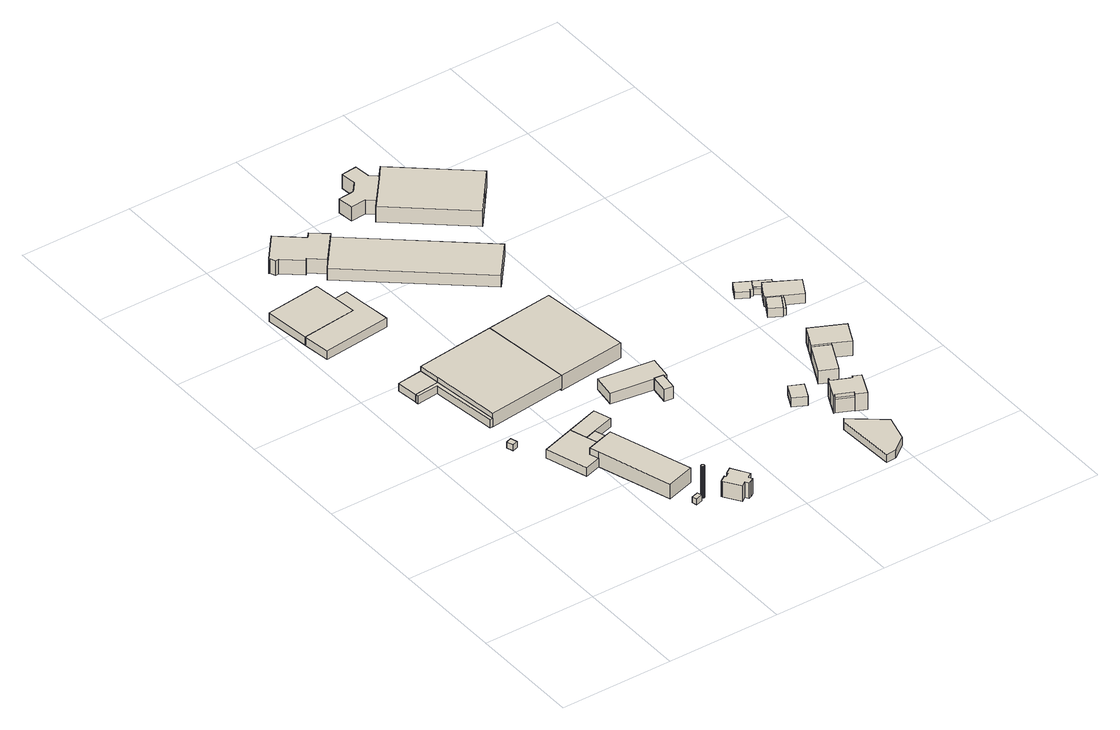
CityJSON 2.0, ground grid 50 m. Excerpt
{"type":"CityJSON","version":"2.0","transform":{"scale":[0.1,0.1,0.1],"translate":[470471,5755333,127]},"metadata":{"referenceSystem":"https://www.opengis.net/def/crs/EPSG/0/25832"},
"CityObjects":{
"building1":{"type":"Building","attributes":{"Gemeindeschluessel":"05711000","BezugspunktDach":"2000","function":"31001_2523","measuredHeight":2.87},"address":[{"country":"Germany","locality":"Bielefeld","thoroughfareNumber":"11","thoroughfareName":"Hansestraße"}],"geometry":[{"type":"Solid","lod":"1","boundaries":[[[[0,1,2,3]],[[4,5,6,7]],[[4,7,3,2]],[[5,4,2,1]],[[6,5,1,0]],[[7,6,0,3]]]]}]},
"building2":{"type":"Building","attributes":{"Gemeindeschluessel":"05711000","BezugspunktDach":"2000","function":"51009_1610","measuredHeight":3.73},"address":[{"country":"Germany"}],"geometry":[{"type":"Solid","lod":"1","boundaries":[[[[8,9,10,11,12,13]],[[14,15,16,17,18,19]],[[14,19,13,12]],[[15,14,12,11]],[[16,15,11,10]],[[17,16,10,9]],[[18,17,9,8]],[[19,18,8,13]]]]}]},
"building3":{"type":"Building","attributes":{"Gemeindeschluessel":"05711000","BezugspunktDach":"2000","function":"31001_2010","measuredHeight":3.71},"address":[{"country":"Germany","locality":"Bielefeld","thoroughfareNumber":"9","thoroughfareName":"Hansestraße"}],"geometry":[{"type":"Solid","lod":"1","boundaries":[[[[20,21,8,13]],[[22,23,24,25]],[[22,25,13,8]],[[23,22,8,21]],[[24,23,21,20]],[[25,24,20,13]]]]}]},
"building4":{"type":"Building","attributes":{"Gemeindeschluessel":"05711000","BezugspunktDach":"2000","function":"31001_2010","measuredHeight":3.96},"address":[{"country":"Germany","locality":"Bielefeld","thoroughfareNumber":"11","thoroughfareName":"Hansestraße"}],"geometry":[{"type":"Solid","lod":"1","boundaries":[[[[26,27,28,29,30,31,32]],[[33,34,35,36,37,38,39]],[[33,39,32,31]],[[34,33,31,30]],[[35,34,30,29]],[[36,35,29,28]],[[37,36,28,27]],[[38,37,27,26]],[[39,38,26,32]]]]}]},
"building5":{"type":"Building","attributes":{"Gemeindeschluessel":"05711000","BezugspunktDach":"2000","function":"31001_9998","measuredHeight":2.71},"address":[{"country":"Germany","locality":"Bielefeld","thoroughfareNumber":"11","thoroughfareName":"Hansestraße"}],"geometry":[{"type":"Solid","lod":"1","boundaries":[[[[40,41,42,43]],[[44,45,46,47]],[[44,47,43,42]],[[45,44,42,41]],[[46,45,41,40]],[[47,46,40,43]]]]}]},
"building6":{"type":"Building","attributes":{"Gemeindeschluessel":"05711000","BezugspunktDach":"2000","function":"31001_2100","measuredHeight":4.08},"address":[{"country":"Germany","locality":"Bielefeld","thoroughfareNumber":"5","thoroughfareName":"Hansestraße"}],"geometry":[{"type":"Solid","lod":"1","boundaries":[[[[48,49,50,51,52]],[[53,54,55,56,57]],[[53,57,52,51]],[[54,53,51,50]],[[55,54,50,49]],[[56,55,49,48]],[[57,56,48,52]]]]}]},
"building7":{"type":"Building","attributes":{"Gemeindeschluessel":"05711000","BezugspunktDach":"2000","function":"31001_2100","measuredHeight":4.19},"address":[{"country":"Germany","locality":"Bielefeld","thoroughfareNumber":"5","thoroughfareName":"Hansestraße"}],"geometry":[{"type":"Solid","lod":"1","boundaries":[[[[58,59,48,52,51,60,61]],[[62,63,64,65,66,67,68]],[[62,68,61,60]],[[63,62,60,51]],[[64,63,51,52]],[[65,64,52,48]],[[66,65,48,59]],[[67,66,59,58]],[[68,67,58,61]]]]}]},
"building8":{"type":"Building","attributes":{"Gemeindeschluessel":"05711000","BezugspunktDach":"2000","function":"31001_2010","measuredHeight":7.01},"address":[{"country":"Germany","locality":"Bielefeld","thoroughfareNumber":"11","thoroughfareName":"Hansestraße"}],"geometry":[{"type":"Solid","lod":"1","boundaries":[[[[69,70,71,72,73,74]],[[75,39,38,37,76,77]],[[75,77,74,73]],[[39,75,73,72]],[[38,39,72,71]],[[37,38,71,70]],[[76,37,70,69]],[[77,76,69,74]]]]}]},
"building9":{"type":"Building","attributes":{"Gemeindeschluessel":"05711000","BezugspunktDach":"2100","function":"51002_1260","measuredHeight":15},"address":[{"country":"Germany"}],"geometry":[{"type":"Solid","lod":"1","boundaries":[[[[78,79,80,81,82,83,84,85,86,87,88,89,90,91,92,93,94,95,96,97,98,99,100,101,102,103,104,105,106,107]],[[108,109,110,111,112,113,114,115,116,117,118,119,120,121,122,123,124,125,126,127,128,129,130,131,132,133,134,135,136,137]],[[108,137,107,106]],[[109,108,106,105]],[[110,109,105,104]],[[111,110,104,103]],[[112,111,103,102]],[[113,112,102,101]],[[114,113,101,100]],[[115,114,100,99]],[[116,115,99,98]],[[117,116,98,97]],[[118,117,97,96]],[[119,118,96,95]],[[120,119,95,94]],[[121,120,94,93]],[[122,121,93,92]],[[123,122,92,91]],[[124,123,91,90]],[[125,124,90,89]],[[126,125,89,88]],[[127,126,88,87]],[[128,127,87,86]],[[129,128,86,85]],[[130,129,85,84]],[[131,130,84,83]],[[132,131,83,82]],[[133,132,82,81]],[[134,133,81,80]],[[135,134,80,79]],[[136,135,79,78]],[[137,136,78,107]]]]}]},
"building10":{"type":"Building","attributes":{"Gemeindeschluessel":"05711000","BezugspunktDach":"2000","function":"51009_1610","measuredHeight":4},"address":[{"country":"Germany"}],"geometry":[{"type":"Solid","lod":"1","boundaries":[[[[138,28,27,139]],[[37,36,140,76]],[[37,76,139,27]],[[36,37,27,28]],[[140,36,28,138]],[[76,140,138,139]]]]}]},
"building11":{"type":"Building","attributes":{"Gemeindeschluessel":"05711000","BezugspunktDach":"2000","function":"51009_1610","measuredHeight":4.08},"address":[{"country":"Germany"}],"geometry":[{"type":"Solid","lod":"1","boundaries":[[[[141,142,29,28,138]],[[143,144,145,146,147]],[[143,147,138,28]],[[144,143,28,29]],[[145,144,29,142]],[[146,145,142,141]],[[147,146,141,138]]]]}]},
"building12":{"type":"Building","attributes":{"Gemeindeschluessel":"05711000","BezugspunktDach":"2000","function":"31001_2010","measuredHeight":6.18},"address":[{"country":"Germany","locality":"Bielefeld","thoroughfareNumber":"9","thoroughfareName":"Hansestraße"}],"geometry":[{"type":"Solid","lod":"1","boundaries":[[[[148,149,150,151,152]],[[153,154,155,156,157]],[[153,157,152,151]],[[154,153,151,150]],[[155,154,150,149]],[[156,155,149,148]],[[157,156,148,152]]]]}]},
"building13":{"type":"Building","attributes":{"Gemeindeschluessel":"05711000","BezugspunktDach":"2000","function":"31001_1010","measuredHeight":8.69},"address":[{"country":"Germany","locality":"Bielefeld","thoroughfareNumber":"11","thoroughfareName":"Hansestraße"}],"geometry":[{"type":"Solid","lod":"1","boundaries":[[[[158,159,160,161,162,163,164,165,166,167,168,169,170,171,172,173]],[[174,175,176,177,178,179,180,181,182,183,184,185,186,187,188,189]],[[174,189,173,172]],[[175,174,172,171]],[[176,175,171,170]],[[177,176,170,169]],[[178,177,169,168]],[[179,178,168,167]],[[180,179,167,166]],[[181,180,166,165]],[[182,181,165,164]],[[183,182,164,163]],[[184,183,163,162]],[[185,184,162,161]],[[186,185,161,160]],[[187,186,160,159]],[[188,187,159,158]],[[189,188,158,173]]]]}]},
"building14":{"type":"Building","attributes":{"Gemeindeschluessel":"05711000","BezugspunktDach":"2000","function":"31001_2100","measuredHeight":6.89},"address":[{"country":"Germany","locality":"Bielefeld","thoroughfareNumber":"3","thoroughfareName":"Hansestraße"}],"geometry":[{"type":"Solid","lod":"1","boundaries":[[[[190,191,192,193,194,195,196,197,198,199,200]],[[201,202,203,204,205,206,207,208,209,210,211]],[[201,211,200,199]],[[202,201,199,198]],[[203,202,198,197]],[[204,203,197,196]],[[205,204,196,195]],[[206,205,195,194]],[[207,206,194,193]],[[208,207,193,192]],[[209,208,192,191]],[[210,209,191,190]],[[211,210,190,200]]]]}]},
"building15":{"type":"Building","attributes":{"Gemeindeschluessel":"05711000","BezugspunktDach":"2000","function":"31001_2100","measuredHeight":5.71},"address":[{"country":"Germany","locality":"Bielefeld","thoroughfareNumber":"11","thoroughfareName":"Hansestraße"}],"geometry":[{"type":"Solid","lod":"1","boundaries":[[[[212,213,214,215]],[[216,217,218,219]],[[216,219,215,214]],[[217,216,214,213]],[[218,217,213,212]],[[219,218,212,215]]]]}]},
"building16":{"type":"Building","attributes":{"Gemeindeschluessel":"05711000","BezugspunktDach":"2000","function":"31001_2010","measuredHeight":7.04},"address":[{"country":"Germany","locality":"Bielefeld","thoroughfareNumber":"9","thoroughfareName":"Hansestraße"}],"geometry":[{"type":"Solid","lod":"1","boundaries":[[[[220,148,152,221]],[[222,223,224,225]],[[222,225,221,152]],[[223,222,152,148]],[[224,223,148,220]],[[225,224,220,221]]]]}]},
"building17":{"type":"Building","attributes":{"Gemeindeschluessel":"05711000","BezugspunktDach":"2000","function":"31001_2100","measuredHeight":5.64},"address":[{"country":"Germany","locality":"Bielefeld","thoroughfareNumber":"11","thoroughfareName":"Hansestraße"}],"geometry":[{"type":"Solid","lod":"1","boundaries":[[[[226,227,228,229]],[[230,231,232,233]],[[230,233,229,228]],[[231,230,228,227]],[[232,231,227,226]],[[233,232,226,229]]]]}]},
"building18":{"type":"Building","attributes":{"Gemeindeschluessel":"05711000","BezugspunktDach":"2000","function":"31001_2100","measuredHeight":5.41},"address":[{"country":"Germany","locality":"Bielefeld","thoroughfareNumber":"3","thoroughfareName":"Hansestraße"}],"geometry":[{"type":"Solid","lod":"1","boundaries":[[[[234,235,236,237,238]],[[239,240,204,203,241]],[[239,241,238,237]],[[240,239,237,236]],[[204,240,236,235]],[[203,204,235,234]],[[241,203,234,238]]]]}]},
"building19":{"type":"Building","attributes":{"Gemeindeschluessel":"05711000","BezugspunktDach":"2000","function":"31001_2010","measuredHeight":3.62},"address":[{"country":"Germany","locality":"Bielefeld","thoroughfareNumber":"26","thoroughfareName":"Alte Verler Straße"}],"geometry":[{"type":"Solid","lod":"1","boundaries":[[[[242,243,244,245,246,247]],[[248,249,250,251,252,253]],[[248,253,247,246]],[[249,248,246,245]],[[250,249,245,244]],[[251,250,244,243]],[[252,251,243,242]],[[253,252,242,247]]]]}]},
"building20":{"type":"Building","attributes":{"Gemeindeschluessel":"05711000","BezugspunktDach":"2000","function":"31001_9998","measuredHeight":5.36},"address":[{"country":"Germany","locality":"Bielefeld","thoroughfareNumber":"24","thoroughfareName":"Alte Verler Straße"}],"geometry":[{"type":"Solid","lod":"1","boundaries":[[[[254,255,256,257]],[[258,259,260,261]],[[258,261,257,256]],[[259,258,256,255]],[[260,259,255,254]],[[261,260,254,257]]]]}]},
"building21":{"type":"Building","attributes":{"Gemeindeschluessel":"05711000","function":"31001_2100"},"address":[{"country":"Germany","locality":"Bielefeld","thoroughfareNumber":"1a","thoroughfareName":"Hansestraße"}],"children":["building21-1","building21-2"]},
"building21-1":{"type":"BuildingPart","attributes":{"BezugspunktDach":"2000","measuredHeight":8.53},"parents":["building21"],"geometry":[{"type":"Solid","lod":"1","boundaries":[[[[262,263,264,265,266,267,268,269,270]],[[271,272,273,274,275,276,277,278,279]],[[271,279,270,269]],[[272,271,269,268]],[[273,272,268,267]],[[274,273,267,266]],[[275,274,266,265]],[[276,275,265,264]],[[277,276,264,263]],[[278,277,263,262]],[[279,278,262,270]]]]}]},
"building21-2":{"type":"BuildingPart","attributes":{"BezugspunktDach":"2000","measuredHeight":6.7},"parents":["building21"],"geometry":[{"type":"Solid","lod":"1","boundaries":[[[[280,281,282,283,284,285,286,287,288,289,290]],[[273,291,292,293,294,295,296,297,298,276,275]],[[273,275,290,289]],[[291,273,289,288]],[[292,291,288,287]],[[293,292,287,286]],[[294,293,286,285]],[[295,294,285,284]],[[296,295,284,283]],[[297,296,283,282]],[[298,297,282,281]],[[276,298,281,280]],[[275,276,280,290]]]]}]},
"building22":{"type":"Building","attributes":{"Gemeindeschluessel":"05711000","function":"31001_1010"},"address":[{"country":"Germany","locality":"Bielefeld","thoroughfareNumber":"24","thoroughfareName":"Alte Verler Straße"}],"children":["building22-1","building22-2","building22-3"]},
"building22-1":{"type":"BuildingPart","attributes":{"BezugspunktDach":"2000","measuredHeight":9.98},"parents":["building22"],"geometry":[{"type":"Solid","lod":"1","boundaries":[[[[299,300,301,302,303,304,305,306,307,308,309,310,311,312]],[[313,314,315,316,317,318,319,320,321,322,323,324,325,326]],[[313,326,312,311]],[[314,313,311,310]],[[315,314,310,309]],[[316,315,309,308]],[[317,316,308,307]],[[318,317,307,306]],[[319,318,306,305]],[[320,319,305,304]],[[321,320,304,303]],[[322,321,303,302]],[[323,322,302,301]],[[324,323,301,300]],[[325,324,300,299]],[[326,325,299,312]]]]}]},
"building22-2":{"type":"BuildingPart","attributes":{"BezugspunktDach":"2000","measuredHeight":6.5},"address":[{"country":"Germany","locality":"Bielefeld","thoroughfareNumber":"24","thoroughfareName":"Alte Verler Straße"}],"parents":["building22"],"geometry":[{"type":"Solid","lod":"1","boundaries":[[[[327,328,329,330]],[[331,332,333,334]],[[331,334,330,329]],[[332,331,329,328]],[[333,332,328,327]],[[334,333,327,330]]]]}]},
"building22-3":{"type":"BuildingPart","attributes":{"BezugspunktDach":"2000","measuredHeight":6.56},"address":[{"country":"Germany","locality":"Bielefeld","thoroughfareNumber":"24","thoroughfareName":"Alte Verler Straße"}],"parents":["building22"],"geometry":[{"type":"Solid","lod":"1","boundaries":[[[[335,336,337,338]],[[313,326,325,314]],[[313,314,338,337]],[[326,313,337,336]],[[325,326,336,335]],[[314,325,335,338]]]]}]},
"building23":{"type":"Building","attributes":{"Gemeindeschluessel":"05711000","BezugspunktDach":"2000","function":"31001_2720","measuredHeight":8.4},"address":[{"country":"Germany","locality":"Bielefeld","thoroughfareNumber":"22","thoroughfareName":"Alte Verler Straße"}],"geometry":[{"type":"Solid","lod":"1","boundaries":[[[[339,340,341,342]],[[343,344,345,346]],[[343,346,342,341]],[[344,343,341,340]],[[345,344,340,339]],[[346,345,339,342]]]]}]},
"building24":{"type":"Building","attributes":{"Gemeindeschluessel":"05711000","BezugspunktDach":"2000","function":"31001_1010","measuredHeight":9.55},"address":[{"country":"Germany","locality":"Bielefeld","thoroughfareNumber":"22","thoroughfareName":"Alte Verler Straße"}],"geometry":[{"type":"Solid","lod":"1","boundaries":[[[[347,348,349,350,351,352,353]],[[354,355,356,357,358,359,360]],[[354,360,353,352]],[[355,354,352,351]],[[356,355,351,350]],[[357,356,350,349]],[[358,357,349,348]],[[359,358,348,347]],[[360,359,347,353]]]]}]},
"building25":{"type":"Building","attributes":{"Gemeindeschluessel":"05711000","BezugspunktDach":"2000","function":"31001_9998","measuredHeight":3.84},"address":[{"country":"Germany","locality":"Bielefeld","thoroughfareNumber":"20","thoroughfareName":"Alte Verler Straße"}],"geometry":[{"type":"Solid","lod":"1","boundaries":[[[[361,362,363,364,365,366,367,368,369]],[[370,371,372,373,374,375,376,377,378]],[[370,378,369,368]],[[371,370,368,367]],[[372,371,367,366]],[[373,372,366,365]],[[374,373,365,364]],[[375,374,364,363]],[[376,375,363,362]],[[377,376,362,361]],[[378,377,361,369]]]]}]},
"building26":{"type":"Building","attributes":{"Gemeindeschluessel":"05711000","function":"31001_1010"},"address":[{"country":"Germany","locality":"Bielefeld","thoroughfareNumber":"20","thoroughfareName":"Alte Verler Straße"}],"children":["building26-1","building26-2","building26-3"]},
"building26-1":{"type":"BuildingPart","attributes":{"BezugspunktDach":"2000","measuredHeight":5.37},"parents":["building26"],"geometry":[{"type":"Solid","lod":"1","boundaries":[[[[379,380,381,382,383,384,385,386,387,388,389,390]],[[391,392,393,394,395,396,397,398,399,400,401,402]],[[391,402,390,389]],[[392,391,389,388]],[[393,392,388,387]],[[394,393,387,386]],[[395,394,386,385]],[[396,395,385,384]],[[397,396,384,383]],[[398,397,383,382]],[[399,398,382,381]],[[400,399,381,380]],[[401,400,380,379]],[[402,401,379,390]]]]}]},
"building26-2":{"type":"BuildingPart","attributes":{"BezugspunktDach":"2000","measuredHeight":4.92},"parents":["building26"],"geometry":[{"type":"Solid","lod":"1","boundaries":[[[[403,404,405,406]],[[407,408,395,394]],[[407,394,406,405]],[[408,407,405,404]],[[395,408,404,403]],[[394,395,403,406]]]]}]},
"building26-3":{"type":"BuildingPart","attributes":{"BezugspunktDach":"2000","measuredHeight":3.33},"address":[{"country":"Germany","locality":"Bielefeld","thoroughfareNumber":"20","thoroughfareName":"Alte Verler Straße"}],"parents":["building26"],"geometry":[{"type":"Solid","lod":"1","boundaries":[[[[409,410,411,412]],[[413,414,415,416]],[[413,416,412,411]],[[414,413,411,410]],[[415,414,410,409]],[[416,415,409,412]]]]}]},
"building27":{"type":"Building","attributes":{"Gemeindeschluessel":"05711000","function":"31001_9998"},"address":[{"country":"Germany","locality":"Bielefeld","thoroughfareNumber":"20","thoroughfareName":"Alte Verler Straße"}],"children":["building27-1","building27-2"]},
"building27-1":{"type":"BuildingPart","attributes":{"BezugspunktDach":"2000","measuredHeight":3.08},"parents":["building27"],"geometry":[{"type":"Solid","lod":"1","boundaries":[[[[417,418,419,420,421,422]],[[401,400,399,423,424,425]],[[401,425,422,421]],[[400,401,421,420]],[[399,400,420,419]],[[423,399,419,418]],[[424,423,418,417]],[[425,424,417,422]]]]}]},
"building27-2":{"type":"BuildingPart","attributes":{"BezugspunktDach":"2000","measuredHeight":2.89},"address":[{"country":"Germany","locality":"Bielefeld","thoroughfareNumber":"20","thoroughfareName":"Alte Verler Straße"}],"parents":["building27"],"geometry":[{"type":"Solid","lod":"1","boundaries":[[[[418,426,427,419]],[[428,429,430,431]],[[428,431,419,427]],[[429,428,427,426]],[[430,429,426,418]],[[431,430,418,419]]]]}]}
},
"vertices":[
[301,947,39],[277,939,39],[286,910,39],[310,918,39],[286,910,11],[277,939,11],[301,947,11],[310,918,11],
[163,1370,51],[164,1355,51],[261,1366,51],[296,1074,51],[311,1076,51],[274,1383,51],[311,1076,13],[296,1074,13],[261,1366,13],[164,1355,13],[163,1370,13],[274,1383,13],
[263,1477,51],[151,1464,51],[163,1370,14],[151,1464,14],[263,1477,14],[274,1383,14],
[481,684,46],[556,707,46],[534,776,46],[510,851,46],[364,805,46],[422,622,46],[494,644,46],[422,622,6],[364,805,6],[510,851,6],[534,776,6],[556,707,6],[481,684,6],[494,644,6],
[674,255,41],[645,246,41],[651,226,41],[681,235,41],[651,226,13],[645,246,13],[674,255,13],[681,235,13],
[257,2024,64],[245,2125,64],[1,2096,64],[25,1894,64],[269,1923,64],[25,1894,23],[1,2096,23],[245,2125,23],[257,2024,23],[269,1923,23],
[329,1930,64],[317,2031,64],[40,1774,64],[343,1809,64],[40,1774,22],[25,1894,22],[269,1923,22],[257,2024,22],[317,2031,22],[329,1930,22],[343,1809,22],
[604,722,76],[556,707,76],[481,684,76],[494,644,76],[596,321,76],[719,359,76],[596,321,6],[604,722,6],[719,359,6],
[701,246,163],[702,246,163],[703,248,163],[704,249,163],[704,250,163],[704,251,163],[704,252,163],[704,254,163],[703,255,163],[702,256,163],[702,257,163],[700,258,163],[698,258,163],[697,258,163],[695,258,163],[694,257,163],[693,257,163],[692,256,163],[692,255,163],[691,253,163],[691,252,163],[691,250,163],[692,248,163],[692,247,163],[693,247,163],[695,246,163],[696,245,163],[697,245,163],[698,245,163],[699,245,163],[698,245,13],[697,245,13],[696,245,13],[695,246,13],[693,247,13],[692,247,13],[692,248,13],[691,250,13],[691,252,13],[691,253,13],[692,255,13],[692,256,13],[693,257,13],[694,257,13],[695,258,13],[697,258,13],[698,258,13],[700,258,13],[702,257,13],[702,256,13],[703,255,13],[704,254,13],[704,252,13],[704,251,13],[704,250,13],[704,249,13],[703,248,13],[702,246,13],[701,246,13],[699,245,13],
[583,792,46],[604,722,46],[583,792,6],
[678,821,46],[654,897,46],[534,776,5],[510,851,5],[654,897,5],[678,821,5],[583,792,5],
[615,1519,74],[263,1477,74],[274,1383,74],[311,1076,74],[663,1118,74],[311,1076,12],[274,1383,12],[263,1477,12],[615,1519,12],[663,1118,12],
[828,259,88],[801,241,88],[804,236,88],[786,224,88],[783,230,88],[755,212,88],[759,207,88],[802,139,88],[824,154,88],[834,139,88],[848,147,88],[861,156,88],[852,171,88],[875,186,88],[874,186,88],[832,253,88],[874,186,14],[875,186,14],[852,171,14],[861,156,14],[848,147,14],[834,139,14],[824,154,14],[802,139,14],[759,207,14],[755,212,14],[783,230,14],[786,224,14],[804,236,14],[801,241,14],[828,259,14],[832,253,14],
[175,2340,93],[179,2337,93],[189,2315,93],[204,2316,93],[285,2249,93],[293,2259,93],[355,2207,93],[458,2332,93],[393,2385,93],[374,2362,93],[267,2451,93],[374,2362,24],[393,2385,24],[458,2332,24],[355,2207,24],[293,2259,24],[285,2249,24],[204,2316,24],[189,2315,24],[179,2337,24],[175,2340,24],[267,2451,24],
[774,1040,57],[760,937,57],[1001,905,57],[1016,1008,57],[1001,905,6],[760,937,6],[774,1040,6],[1016,1008,6],
[917,1555,74],[964,1153,74],[663,1118,3],[615,1519,3],[917,1555,3],[964,1153,3],
[944,907,67],[933,828,67],[972,823,67],[982,902,67],[972,823,10],[933,828,10],[944,907,10],[982,902,10],
[458,2332,78],[355,2207,78],[331,2178,78],[840,1756,78],[967,1909,78],[840,1756,24],[331,2178,24],[967,1909,24],
[1492,60,61],[1523,178,61],[1382,287,61],[1369,270,61],[1380,8,61],[1426,11,61],[1380,8,25],[1369,270,25],[1382,287,25],[1523,178,25],[1492,60,25],[1426,11,25],
[1326,573,66],[1292,503,66],[1350,475,66],[1384,545,66],[1350,475,23],[1292,503,23],[1326,573,23],[1384,545,23],
[1161,2294,103],[850,2552,103],[818,2514,103],[819,2514,103],[769,2455,103],[720,2395,103],[689,2358,103],[1001,2100,103],[1081,2197,103],[1001,2100,29],[689,2358,29],[720,2395,29],[769,2455,29],[819,2514,29],[818,2514,29],[850,2552,29],[1161,2294,29],[1081,2197,29],
[818,2514,96],[785,2542,96],[778,2611,96],[710,2604,96],[716,2535,96],[680,2492,96],[611,2486,96],[618,2417,96],[687,2423,96],[720,2395,96],[819,2514,96],[687,2423,29],[618,2417,29],[611,2486,29],[680,2492,29],[716,2535,29],[710,2604,29],[778,2611,29],[785,2542,29],
[1446,473,108],[1443,474,108],[1420,424,108],[1396,372,108],[1400,371,108],[1405,382,108],[1476,349,108],[1471,338,108],[1515,318,108],[1538,369,108],[1562,420,108],[1528,435,108],[1523,426,108],[1442,463,108],[1523,426,27],[1528,435,27],[1562,420,27],[1538,369,27],[1515,318,27],[1471,338,27],[1476,349,27],[1405,382,27],[1400,371,27],[1396,372,27],[1420,424,27],[1443,474,27],[1446,473,27],[1442,463,27],
[1405,382,93],[1400,371,93],[1471,338,93],[1476,349,93],[1471,338,28],[1400,371,28],[1405,382,28],[1476,349,28],
[1446,473,93],[1442,463,93],[1523,426,93],[1528,435,93],
[1523,694,90],[1457,556,90],[1528,522,90],[1594,660,90],[1528,522,27],[1457,556,27],[1523,694,27],[1594,660,27],
[1714,723,97],[1571,792,97],[1547,743,97],[1523,694,97],[1594,660,97],[1667,625,97],[1690,674,97],[1667,625,28],[1594,660,28],[1523,694,28],[1547,743,28],[1571,792,28],[1714,723,28],[1690,674,28],
[1587,1163,61],[1603,1191,61],[1540,1226,61],[1525,1198,61],[1509,1171,61],[1560,1142,61],[1566,1153,61],[1578,1147,61],[1584,1158,61],[1578,1147,29],[1566,1153,29],[1560,1142,29],[1509,1171,29],[1525,1198,29],[1540,1226,29],[1603,1191,29],[1587,1163,29],[1584,1158,29],
[1655,1125,76],[1617,1146,76],[1614,1142,76],[1608,1130,76],[1594,1106,76],[1572,1067,76],[1577,1064,76],[1629,1036,76],[1638,1031,76],[1711,992,76],[1732,1031,76],[1754,1071,76],[1732,1031,31],[1711,992,31],[1638,1031,31],[1629,1036,31],[1577,1064,31],[1572,1067,31],[1594,1106,31],[1608,1130,31],[1614,1142,31],[1617,1146,31],[1655,1125,31],[1754,1071,31],
[1577,1064,74],[1542,1002,74],[1593,973,74],[1629,1036,74],[1593,973,31],[1542,1002,31],
[1629,1036,69],[1593,973,69],[1603,968,69],[1638,1031,69],[1603,968,36],[1593,973,36],[1629,1036,36],[1638,1031,36],
[1603,1191,62],[1584,1158,62],[1614,1142,62],[1617,1146,62],[1655,1125,62],[1671,1154,62],[1584,1158,31],[1603,1191,31],[1671,1154,31],
[1578,1147,62],[1608,1130,62],[1608,1130,33],[1578,1147,33],[1584,1158,33],[1614,1142,33]
]}
